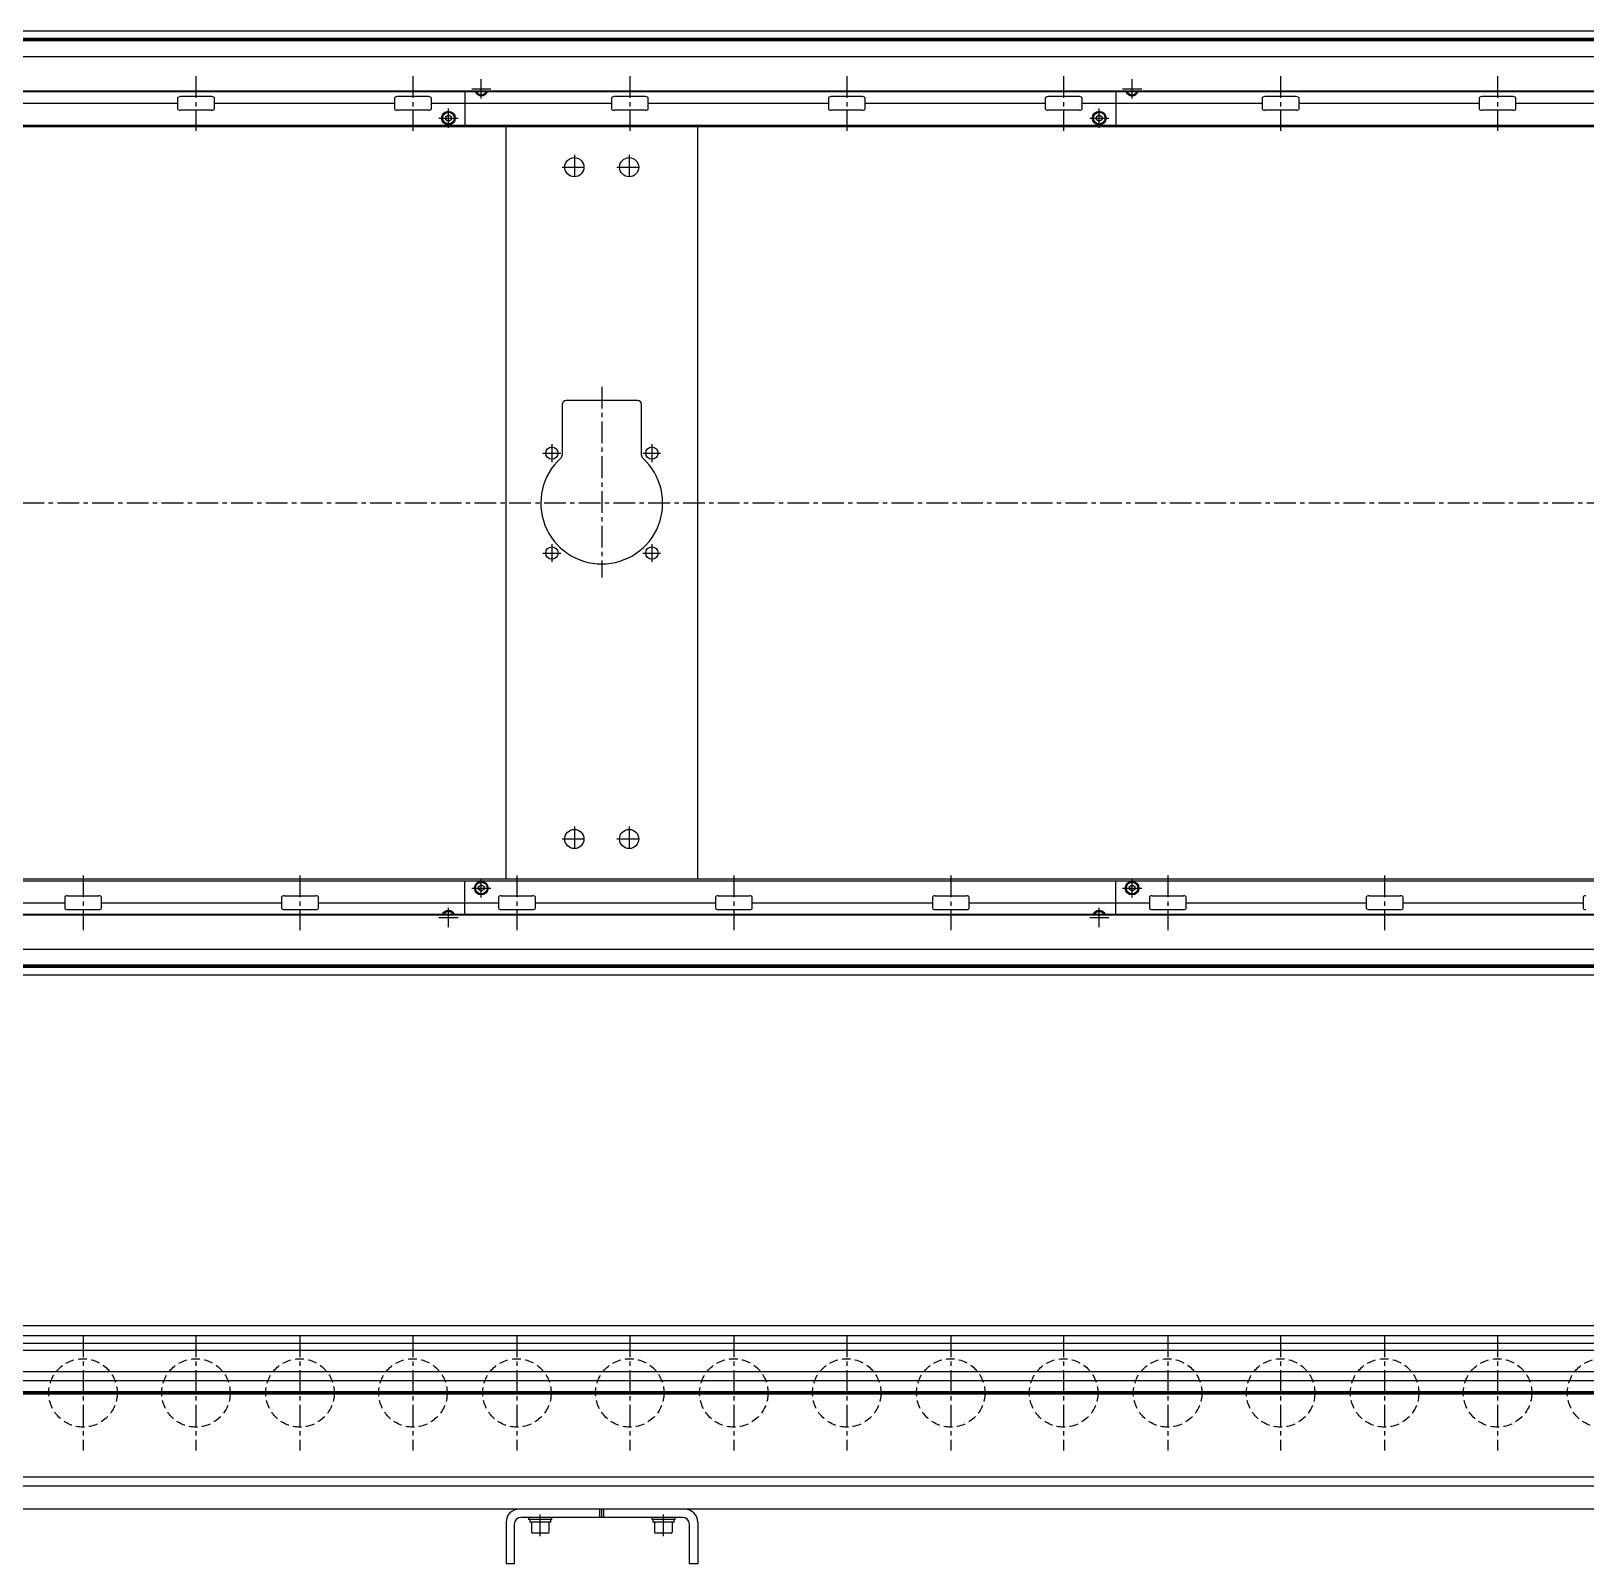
# Model space of a CAD drawing. Extents: x -10 to 4491, y -8 to 1201.
# Drawn here: x 1084 to 2220, y 28 to 1148 of the extents above; entities that cross this region are included whole.
import ezdxf

# ---------------------------------------------------------------- set-up
doc = ezdxf.new("R2010")
doc.units = 0
doc.header["$LTSCALE"] = 0.5
doc.linetypes.add('CENTER', pattern=[50.8, 31.75, -6.35, 6.35, -6.35])
doc.linetypes.add('DASHED', pattern=[19.05, 12.7, -6.35])
for name, color, linetype in [('MSM_CENTER', 1, 'CENTER'), ('MSM_CONTINUOUS', 7, 'CONTINUOUS'), ('MSM_DASHED', 4, 'DASHED')]:
    doc.layers.add(name, color=color, linetype=linetype)

msp = doc.modelspace()

# ---------------------------------------------------------------- linework, layer by layer
at = {"layer": 'MSM_CENTER'}
for p, q in [((1204.7, 1115.5), (1204.7, 1075.5)), ((1363.2, 1115.5), (1363.2, 1075.5)), ((1521.7, 1115.5), (1521.7, 1075.5)), ((1680.2, 1115.5), (1680.2, 1075.5)), ((1838.7, 1115.5), (1838.7, 1075.5)), ((1997.2, 1115.5), (1997.2, 1075.5)), ((2155.7, 1115.5), (2155.7, 1075.5)), ((1406.2, 1106.2), (1420.2, 1106.2)), ((1413.2, 1099.2), (1413.2, 1113.3)), ((1881.7, 1106.2), (1895.7, 1106.2)), ((1888.7, 1099.2), (1888.7, 1113.3)), ((1389.2, 1077.7), (1389.2, 1091.8)), ((1864.7, 1077.7), (1864.7, 1091.8)), ((1382.2, 1084.8), (1396.2, 1084.8)), ((1857.7, 1084.8), (1871.8, 1084.8)), ((1481.2, 1057.9), (1481.2, 1039.9)), ((1521.2, 1057.9), (1521.2, 1039.9)), ((1472.2, 1048.9), (1490.3, 1048.9)), ((1512.2, 1048.9), (1530.3, 1048.9)), ((1501.2, 888.4), (1501.2, 748.9)), ((1464.8, 846.4), (1464.8, 833.4)), ((1537.8, 846.4), (1537.8, 833.4)), ((1458.2, 839.9), (1471.2, 839.9)), ((1531.2, 839.9), (1544.2, 839.9)), ((3633.9, 803.4), (359.7, 803.4)), ((1464.8, 773.4), (1464.8, 760.4)), ((1537.8, 773.4), (1537.8, 760.4)), ((1458.2, 766.9), (1471.2, 766.9)), ((1531.2, 766.9), (1544.2, 766.9)), ((1472.2, 557.9), (1490.3, 557.9)), ((1481.2, 566.9), (1481.2, 548.9)), ((1512.2, 557.9), (1530.3, 557.9)), ((1521.2, 566.9), (1521.2, 548.9)), ((1122.2, 531.3), (1122.2, 491.3)), ((1280.7, 531.3), (1280.7, 491.3)), ((1413.2, 515), (1413.2, 529)), ((1439.2, 531.3), (1439.2, 491.3)), ((1597.7, 531.3), (1597.7, 491.3)), ((1756.2, 531.3), (1756.2, 491.3)), ((1888.7, 515), (1888.7, 529)), ((1914.7, 531.3), (1914.7, 491.3)), ((2073.2, 531.3), (2073.2, 491.3)), ((1406.2, 522), (1420.2, 522)), ((1881.7, 522), (1895.7, 522)), ((1382.2, 500.5), (1396.2, 500.5)), ((1389.2, 493.5), (1389.2, 507.5)), ((1857.7, 500.5), (1871.8, 500.5)), ((1864.7, 493.5), (1864.7, 507.5)), ((1122.2, 195), (1122.2, 111)), ((1204.7, 195), (1204.7, 111)), ((1280.7, 195), (1280.7, 111)), ((1363.2, 195), (1363.2, 111)), ((1439.2, 195), (1439.2, 111)), ((1521.7, 195), (1521.7, 111)), ((1597.7, 195), (1597.7, 111)), ((1680.2, 195), (1680.2, 111)), ((1756.2, 195), (1756.2, 111)), ((1838.7, 195), (1838.7, 111)), ((1914.7, 195), (1914.7, 111)), ((1997.2, 195), (1997.2, 111)), ((2073.2, 195), (2073.2, 111)), ((2155.7, 195), (2155.7, 111)), ((367.2, 153), (3624.3, 153)), ((1456.3, 48.4), (1456.3, 64)), ((1546.3, 48.4), (1546.3, 64))]:
    msp.add_line(p, q, dxfattribs=at)
at = {"layer": 'MSM_CONTINUOUS'}
for p, q in [((3623.9, 1148.4), (370.6, 1148.4)), ((3622.2, 1148.3), (372.2, 1148.3)), ((3597.6, 1142.9), (396.9, 1142.9)), ((3597.6, 1141.2), (396.9, 1141.2)), ((3597.5, 1142), (397, 1142)), ((3622.2, 1129.5), (372.2, 1129.5)), ((3622.2, 1104.1), (372.2, 1104.1)), ((3622.2, 1104.5), (422.2, 1104.5)), ((1401.2, 1104.1), (1401.2, 1079.4)), ((1413.2, 1103.9), (1412.9, 1104.1)), ((1413.6, 1104.1), (1413.2, 1103.9)), ((1876.7, 1104.1), (1876.7, 1079.4)), ((1888.7, 1103.9), (1888.4, 1104.1)), ((1889.1, 1104.1), (1888.7, 1103.9)), ((1191.3, 1095.5), (1059.7, 1095.5)), ((1191.3, 1099.5), (1191.3, 1091.5)), ((1216.2, 1100.5), (1193.3, 1100.5)), ((1218.2, 1091.5), (1218.2, 1099.5)), ((1349.8, 1095.5), (1218.2, 1095.5)), ((1349.8, 1099.5), (1349.8, 1091.5)), ((1374.7, 1100.5), (1351.8, 1100.5)), ((1376.7, 1091.5), (1376.7, 1099.5)), ((1508.3, 1095.5), (1376.7, 1095.5)), ((1508.3, 1099.5), (1508.3, 1091.5)), ((1533.2, 1100.5), (1510.3, 1100.5)), ((1535.2, 1091.5), (1535.2, 1099.5)), ((1666.8, 1095.5), (1535.2, 1095.5)), ((1666.8, 1099.5), (1666.8, 1091.5)), ((1691.7, 1100.5), (1668.8, 1100.5)), ((1693.7, 1091.5), (1693.7, 1099.5)), ((1825.3, 1095.5), (1693.7, 1095.5)), ((1825.3, 1099.5), (1825.3, 1091.5)), ((1850.2, 1100.5), (1827.3, 1100.5)), ((1852.2, 1091.5), (1852.2, 1099.5)), ((1983.8, 1095.5), (1852.2, 1095.5)), ((1983.8, 1099.5), (1983.8, 1091.5)), ((2008.7, 1100.5), (1985.8, 1100.5)), ((2010.7, 1091.5), (2010.7, 1099.5)), ((2142.3, 1095.5), (2010.7, 1095.5)), ((2142.3, 1099.5), (2142.3, 1091.5)), ((2167.2, 1100.5), (2144.3, 1100.5)), ((2169.2, 1091.5), (2169.2, 1099.5)), ((2300.8, 1095.5), (2169.2, 1095.5)), ((3620.2, 1079.4), (450.2, 1079.4)), ((1216.2, 1090.5), (1193.3, 1090.5)), ((1374.7, 1090.5), (1351.8, 1090.5)), ((1387.2, 1085.9), (1389.2, 1087.1)), ((1387.2, 1083.6), (1387.2, 1085.9)), ((1389.2, 1082.4), (1387.2, 1083.6)), ((1389.2, 1087.1), (1391.2, 1085.9)), ((1391.2, 1083.6), (1389.2, 1082.4)), ((1391.2, 1085.9), (1391.2, 1083.6)), ((1533.2, 1090.5), (1510.3, 1090.5)), ((1691.7, 1090.5), (1668.8, 1090.5)), ((1850.2, 1090.5), (1827.3, 1090.5)), ((1862.7, 1085.9), (1864.7, 1087.1)), ((1862.7, 1083.6), (1862.7, 1085.9)), ((1864.7, 1082.4), (1862.7, 1083.6)), ((1864.7, 1087.1), (1866.7, 1085.9)), ((1866.7, 1083.6), (1864.7, 1082.4)), ((1866.7, 1085.9), (1866.7, 1083.6)), ((2008.7, 1090.5), (1985.8, 1090.5)), ((2167.2, 1090.5), (2144.3, 1090.5)), ((3623.9, 1078.4), (450.2, 1078.4)), ((1431.3, 528.4), (1431.3, 1078.4)), ((1571.3, 528.4), (1571.3, 1078.4)), ((1472.2, 875.4), (1472.2, 838.5)), ((1527.3, 878.4), (1475.3, 878.4)), ((1530.3, 838.5), (1530.3, 875.4)), ((3623.9, 528.4), (450.2, 528.4)), ((450.2, 527.4), (3620.2, 527.4)), ((1401.2, 502.6), (1401.2, 527.4)), ((1411.2, 523.2), (1413.2, 524.4)), ((1411.2, 520.9), (1411.2, 523.2)), ((1413.2, 524.4), (1415.2, 523.2)), ((1415.2, 523.2), (1415.2, 520.9)), ((1876.7, 502.6), (1876.7, 527.4)), ((1886.7, 523.2), (1888.7, 524.4)), ((1886.7, 520.9), (1886.7, 523.2)), ((1888.7, 524.4), (1890.7, 523.2)), ((1890.7, 523.2), (1890.7, 520.9)), ((977.2, 511.3), (1108.8, 511.3)), ((1108.8, 515.3), (1108.8, 507.3)), ((1110.8, 516.3), (1133.7, 516.3)), ((1135.7, 507.3), (1135.7, 515.3)), ((1135.7, 511.3), (1267.3, 511.3)), ((1267.3, 515.3), (1267.3, 507.3)), ((1269.3, 516.3), (1292.2, 516.3)), ((1294.2, 507.3), (1294.2, 515.3)), ((1294.2, 511.3), (1425.8, 511.3)), ((1413.2, 519.7), (1411.2, 520.9)), ((1415.2, 520.9), (1413.2, 519.7)), ((1425.8, 515.3), (1425.8, 507.3)), ((1427.8, 516.3), (1450.7, 516.3)), ((1452.7, 507.3), (1452.7, 515.3)), ((1452.7, 511.3), (1584.3, 511.3)), ((1584.3, 515.3), (1584.3, 507.3)), ((1586.3, 516.3), (1609.2, 516.3)), ((1611.2, 507.3), (1611.2, 515.3)), ((1611.2, 511.3), (1742.8, 511.3)), ((1742.8, 515.3), (1742.8, 507.3)), ((1744.8, 516.3), (1767.7, 516.3)), ((1769.7, 507.3), (1769.7, 515.3)), ((1769.7, 511.3), (1901.3, 511.3)), ((1888.7, 519.7), (1886.7, 520.9)), ((1890.7, 520.9), (1888.7, 519.7)), ((1901.3, 515.3), (1901.3, 507.3)), ((1903.3, 516.3), (1926.2, 516.3)), ((1928.2, 507.3), (1928.2, 515.3)), ((1928.2, 511.3), (2059.8, 511.3)), ((2059.8, 515.3), (2059.8, 507.3)), ((2061.8, 516.3), (2084.7, 516.3)), ((2086.7, 507.3), (2086.7, 515.3)), ((2086.7, 511.3), (2218.3, 511.3)), ((2218.3, 515.3), (2218.3, 507.3)), ((3622.2, 502.6), (372.2, 502.6)), ((3622.2, 502.2), (422.2, 502.2)), ((1110.8, 506.3), (1133.7, 506.3)), ((1269.3, 506.3), (1292.2, 506.3)), ((1388.9, 502.6), (1389.2, 502.9)), ((1389.2, 502.9), (1389.6, 502.6)), ((1427.8, 506.3), (1450.7, 506.3)), ((1586.3, 506.3), (1609.2, 506.3)), ((1744.8, 506.3), (1767.7, 506.3)), ((1864.4, 502.6), (1864.7, 502.9)), ((1864.7, 502.9), (1865.1, 502.6)), ((1903.3, 506.3), (1926.2, 506.3)), ((2061.8, 506.3), (2084.7, 506.3)), ((3622.2, 477.2), (372.2, 477.2)), ((3623.9, 458.4), (370.6, 458.4)), ((3622.2, 458.4), (372.2, 458.4)), ((3597.6, 465.6), (396.9, 465.6)), ((3597.6, 463.9), (396.9, 463.9)), ((3597.5, 464.7), (397, 464.7)), ((3622.2, 202), (372.2, 202)), ((3622.2, 194.6), (674.4, 194.6)), ((3506.2, 189), (676.6, 189)), ((3506.2, 184), (678.6, 184)), ((3406.2, 168.3), (667.2, 168.3)), ((3406.2, 161.8), (682.2, 161.8)), ((3406.2, 153.9), (682.2, 153.9)), ((3406.2, 153), (682.2, 153)), ((3406.2, 152.1), (682.2, 152.1)), ((3406.2, 91.3), (682.2, 91.3)), ((3406.2, 84.8), (679.7, 84.8)), ((3623.9, 68), (472.2, 68)), ((1431.3, 58.5), (1431.3, 28)), ((1437.3, 57), (1437.3, 28)), ((1560.3, 62), (1442.3, 62)), ((1447.8, 62), (1447.8, 60.4)), ((1464.8, 60.4), (1447.8, 60.4)), ((1448.6, 60.4), (1448.6, 58.4)), ((1464, 58.4), (1448.6, 58.4)), ((1449.8, 58.4), (1449.8, 51.2)), ((1462.8, 51.2), (1462.8, 58.4)), ((1464, 58.4), (1464, 60.4)), ((1464.8, 60.4), (1464.8, 62)), ((1499.8, 62), (1499.8, 68)), ((1501.2, 62), (1501.2, 68)), ((1502.8, 62), (1502.8, 68)), ((1537.8, 62), (1537.8, 60.4)), ((1554.8, 60.4), (1537.8, 60.4)), ((1538.6, 60.4), (1538.6, 58.4)), ((1554, 58.4), (1538.6, 58.4)), ((1539.8, 58.4), (1539.8, 51.2)), ((1552.8, 51.2), (1552.8, 58.4)), ((1554, 58.4), (1554, 60.4)), ((1554.8, 60.4), (1554.8, 62)), ((1565.3, 28), (1565.3, 57)), ((1571.3, 58.5), (1571.3, 28)), ((1461.9, 50.4), (1450.6, 50.4)), ((1551.9, 50.4), (1540.6, 50.4)), ((1437.3, 28), (1431.3, 28)), ((1571.3, 28), (1565.3, 28))]:
    msp.add_line(p, q, dxfattribs=at)
for centre, radius in [((1389.2, 1084.8), 5), ((1389.2, 1084.8), 4.25), ((1864.7, 1084.8), 5), ((1864.7, 1084.8), 4.25), ((1481.2, 1048.9), 7), ((1521.2, 1048.9), 7), ((1464.8, 839.9), 4.5), ((1537.8, 839.9), 4.5), ((1464.8, 766.9), 4.5), ((1537.8, 766.9), 4.5), ((1481.2, 557.9), 7), ((1521.2, 557.9), 7), ((1413.2, 522), 5), ((1413.2, 522), 4.25), ((1888.7, 522), 5), ((1888.7, 522), 4.25)]:
    msp.add_circle(centre, radius, dxfattribs=at)
for centre, radius, start, end in [((1413.2, 1106.2), 5, 204.8346, 335.1654), ((1413.2, 1106.2), 4.25, 209.6116, 330.3884), ((1888.7, 1106.2), 5, 204.8346, 335.1654), ((1888.7, 1106.2), 4.25, 209.6116, 330.3884), ((1192.2, 1099.4), 0.882, 115.5328, 172.1027), ((1192.2, 1091.6), 0.882, 187.8973, 244.4672), ((1193.3, 1097.1), 3.41, 89.6687, 115.2454), ((1193.3, 1093.9), 3.41, 244.7546, 270.3313), ((1216.2, 1097.1), 3.41, 64.7546, 90.3313), ((1216.2, 1093.9), 3.41, 269.6687, 295.2454), ((1217.3, 1099.4), 0.882, 7.8973, 64.4672), ((1217.3, 1091.6), 0.882, 295.5328, 352.1027), ((1350.7, 1099.4), 0.882, 115.5328, 172.1027), ((1350.7, 1091.6), 0.882, 187.8973, 244.4672), ((1351.8, 1097.1), 3.41, 89.6687, 115.2454), ((1351.8, 1093.9), 3.41, 244.7546, 270.3313), ((1374.7, 1097.1), 3.41, 64.7546, 90.3313), ((1374.7, 1093.9), 3.41, 269.6687, 295.2454), ((1375.8, 1099.4), 0.882, 7.8973, 64.4672), ((1375.8, 1091.6), 0.882, 295.5328, 352.1027), ((1509.2, 1099.4), 0.882, 115.5328, 172.1027), ((1509.2, 1091.6), 0.882, 187.8973, 244.4672), ((1510.3, 1097.1), 3.41, 89.6687, 115.2454), ((1510.3, 1093.9), 3.41, 244.7546, 270.3313), ((1533.2, 1097.1), 3.41, 64.7546, 90.3313), ((1533.2, 1093.9), 3.41, 269.6687, 295.2454), ((1534.3, 1099.4), 0.882, 7.8973, 64.4672), ((1534.3, 1091.6), 0.882, 295.5328, 352.1027), ((1667.7, 1099.4), 0.882, 115.5328, 172.1027), ((1667.7, 1091.6), 0.882, 187.8973, 244.4672), ((1668.8, 1097.1), 3.41, 89.6687, 115.2454), ((1668.8, 1093.9), 3.41, 244.7546, 270.3313), ((1691.7, 1097.1), 3.41, 64.7546, 90.3313), ((1691.7, 1093.9), 3.41, 269.6687, 295.2454), ((1692.8, 1099.4), 0.882, 7.8973, 64.4672), ((1692.8, 1091.6), 0.882, 295.5328, 352.1027), ((1826.2, 1099.4), 0.882, 115.5328, 172.1027), ((1826.2, 1091.6), 0.882, 187.8973, 244.4672), ((1827.3, 1097.1), 3.41, 89.6687, 115.2454), ((1827.3, 1093.9), 3.41, 244.7546, 270.3313), ((1850.2, 1097.1), 3.41, 64.7546, 90.3313), ((1850.2, 1093.9), 3.41, 269.6687, 295.2454), ((1851.3, 1099.4), 0.882, 7.8973, 64.4672), ((1851.3, 1091.6), 0.882, 295.5328, 352.1027), ((1984.7, 1099.4), 0.882, 115.5328, 172.1027), ((1984.7, 1091.6), 0.882, 187.8973, 244.4672), ((1985.8, 1097.1), 3.41, 89.6687, 115.2454), ((1985.8, 1093.9), 3.41, 244.7546, 270.3313), ((2008.7, 1097.1), 3.41, 64.7546, 90.3313), ((2008.7, 1093.9), 3.41, 269.6687, 295.2454), ((2009.8, 1099.4), 0.882, 7.8973, 64.4672), ((2009.8, 1091.6), 0.882, 295.5328, 352.1027), ((2143.2, 1099.4), 0.882, 115.5328, 172.1027), ((2143.2, 1091.6), 0.882, 187.8973, 244.4672), ((2144.3, 1097.1), 3.41, 89.6687, 115.2454), ((2144.3, 1093.9), 3.41, 244.7546, 270.3313), ((2167.2, 1097.1), 3.41, 64.7546, 90.3313), ((2167.2, 1093.9), 3.41, 269.6687, 295.2454), ((2168.3, 1099.4), 0.882, 7.8973, 64.4672), ((2168.3, 1091.6), 0.882, 295.5328, 352.1027), ((1475.3, 875.4), 3, 90, 180), ((1527.3, 875.4), 3, 0, 90), ((1501.2, 803.4), 44.5, 132.3521, 47.6479), ((1469.2, 838.5), 3, 312.3521, 360), ((1533.3, 838.5), 3, 180, 227.6479), ((1109.7, 515.2), 0.882, 115.5328, 172.1027), ((1110.8, 512.9), 3.41, 89.6687, 115.2454), ((1133.7, 512.9), 3.41, 64.7546, 90.3313), ((1134.8, 515.2), 0.882, 7.8973, 64.4672), ((1268.2, 515.2), 0.882, 115.5328, 172.1027), ((1269.3, 512.9), 3.41, 89.6687, 115.2454), ((1292.2, 512.9), 3.41, 64.7546, 90.3313), ((1293.3, 515.2), 0.882, 7.8973, 64.4672), ((1426.7, 515.2), 0.882, 115.5328, 172.1027), ((1427.8, 512.9), 3.41, 89.6687, 115.2454), ((1450.7, 512.9), 3.41, 64.7546, 90.3313), ((1451.8, 515.2), 0.882, 7.8973, 64.4672), ((1585.2, 515.2), 0.882, 115.5328, 172.1027), ((1586.3, 512.9), 3.41, 89.6687, 115.2454), ((1609.2, 512.9), 3.41, 64.7546, 90.3313), ((1610.3, 515.2), 0.882, 7.8973, 64.4672), ((1743.7, 515.2), 0.882, 115.5328, 172.1027), ((1744.8, 512.9), 3.41, 89.6687, 115.2454), ((1767.7, 512.9), 3.41, 64.7546, 90.3313), ((1768.8, 515.2), 0.882, 7.8973, 64.4672), ((1902.2, 515.2), 0.882, 115.5328, 172.1027), ((1903.3, 512.9), 3.41, 89.6687, 115.2454), ((1926.2, 512.9), 3.41, 64.7546, 90.3313), ((1927.3, 515.2), 0.882, 7.8973, 64.4672), ((2060.7, 515.2), 0.882, 115.5328, 172.1027), ((2061.8, 512.9), 3.41, 89.6687, 115.2454), ((2084.7, 512.9), 3.41, 64.7546, 90.3313), ((2085.8, 515.2), 0.882, 7.8973, 64.4672), ((2219.2, 515.2), 0.882, 115.5328, 172.1027), ((2220.3, 512.9), 3.41, 89.6687, 115.2454), ((1109.7, 507.4), 0.882, 187.8973, 244.4672), ((1110.8, 509.7), 3.41, 244.7546, 270.3313), ((1133.7, 509.7), 3.41, 269.6687, 295.2454), ((1134.8, 507.4), 0.882, 295.5328, 352.1027), ((1268.2, 507.4), 0.882, 187.8973, 244.4672), ((1269.3, 509.7), 3.41, 244.7546, 270.3313), ((1292.2, 509.7), 3.41, 269.6687, 295.2454), ((1293.3, 507.4), 0.882, 295.5328, 352.1027), ((1389.2, 500.5), 5, 24.8346, 155.1654), ((1389.2, 500.5), 4.25, 29.6116, 150.3884), ((1426.7, 507.4), 0.882, 187.8973, 244.4672), ((1427.8, 509.7), 3.41, 244.7546, 270.3313), ((1450.7, 509.7), 3.41, 269.6687, 295.2454), ((1451.8, 507.4), 0.882, 295.5328, 352.1027), ((1585.2, 507.4), 0.882, 187.8973, 244.4672), ((1586.3, 509.7), 3.41, 244.7546, 270.3313), ((1609.2, 509.7), 3.41, 269.6687, 295.2454), ((1610.3, 507.4), 0.882, 295.5328, 352.1027), ((1743.7, 507.4), 0.882, 187.8973, 244.4672), ((1744.8, 509.7), 3.41, 244.7546, 270.3313), ((1767.7, 509.7), 3.41, 269.6687, 295.2454), ((1768.8, 507.4), 0.882, 295.5328, 352.1027), ((1864.7, 500.5), 5, 24.8346, 155.1654), ((1864.7, 500.5), 4.25, 29.6116, 150.3884), ((1902.2, 507.4), 0.882, 187.8973, 244.4672), ((1903.3, 509.7), 3.41, 244.7546, 270.3313), ((1926.2, 509.7), 3.41, 269.6687, 295.2454), ((1927.3, 507.4), 0.882, 295.5328, 352.1027), ((2060.7, 507.4), 0.882, 187.8973, 244.4672), ((2061.8, 509.7), 3.41, 244.7546, 270.3313), ((2084.7, 509.7), 3.41, 269.6687, 295.2454), ((2085.8, 507.4), 0.882, 295.5328, 352.1027), ((2219.2, 507.4), 0.882, 187.8973, 244.4672), ((2220.3, 509.7), 3.41, 244.7546, 270.3313), ((1440.8, 58.5), 9.5, 90, 180), ((1442.3, 57), 5, 90, 180), ((1560.3, 57), 5, 0, 90), ((1561.8, 58.5), 9.5, 0, 90), ((1450.6, 51.2), 0.8, 180, 270), ((1461.9, 51.2), 0.8, 270, 0), ((1540.6, 51.2), 0.8, 180, 270), ((1551.9, 51.2), 0.8, 270, 0)]:
    msp.add_arc(centre, radius, start, end, dxfattribs=at)
at = {"layer": 'MSM_DASHED'}
for centre in [(1122.2, 153), (1204.7, 153), (1280.7, 153), (1363.2, 153), (1439.2, 153), (1521.7, 153), (1597.7, 153), (1680.2, 153), (1756.2, 153), (1838.7, 153), (1914.7, 153), (1997.2, 153), (2073.2, 153), (2155.7, 153), (2231.7, 153)]:
    msp.add_circle(centre, 25, dxfattribs=at)

doc.saveas('drawing.dxf')
